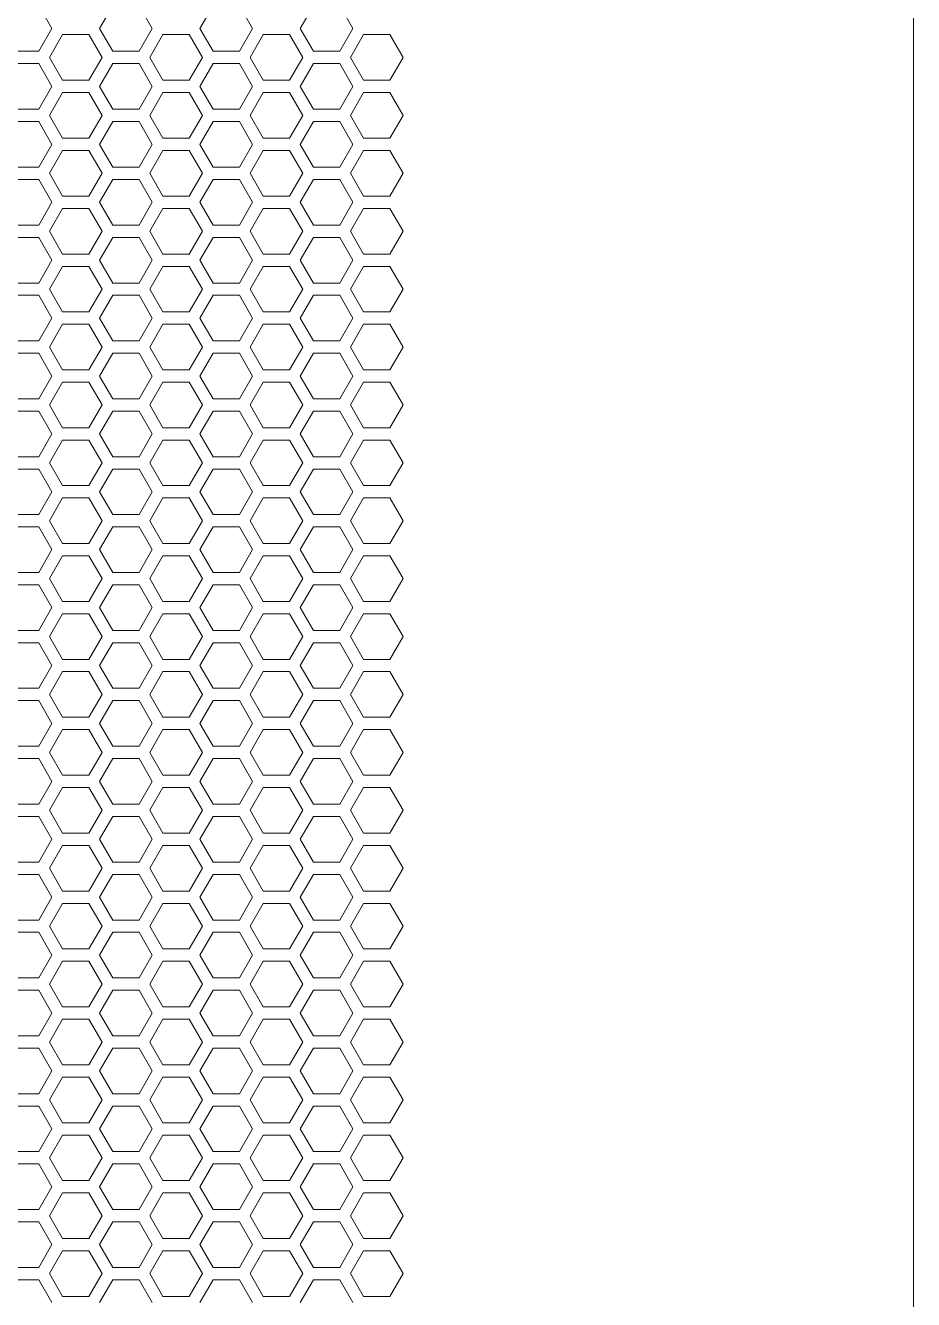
# Model space of a CAD drawing. Header units: millimetres. Extents: x 0 to 140, y -17 to 195.
# Drawn here: x 130.82 to 140, y 62.17 to 75.35 of the extents above; entities that cross this region are included whole.
import ezdxf

# ---------------------------------------------------------------- set-up
doc = ezdxf.new("R2010")
doc.units = ezdxf.units.MM
doc.layers.add('4203-42785_1_0', color=7, linetype='Continuous')
doc.layers.add('Visible (ANSI)', color=7, linetype='Continuous', lineweight=50)

# ---------------------------------------------------------------- blocks, each defined once
blk = doc.blocks.new('a')
at = {"layer": '4203-42785_1_0', "color": 0, "linetype": 'ByBlock', "lineweight": 9}
for p, q in [((1513.752, 403.106), (1513.646, 403.291)), ((1514.246, 403.291), (1514.139, 403.106)), ((1514.566, 403.106), (1514.459, 403.291)), ((1515.059, 403.291), (1514.952, 403.106)), ((1515.379, 403.106), (1515.272, 403.291)), ((1515.872, 403.291), (1515.765, 403.106)), ((1516.192, 403.106), (1516.086, 403.291)), ((1513.646, 402.922), (1513.752, 403.106)), ((1514.139, 403.106), (1514.246, 402.922)), ((1514.459, 402.922), (1514.566, 403.106)), ((1514.952, 403.106), (1515.059, 402.922)), ((1515.272, 402.922), (1515.379, 403.106)), ((1515.765, 403.106), (1515.872, 402.922)), ((1516.086, 402.922), (1516.192, 403.106)), ((1513.839, 403.057), (1513.732, 402.872)), ((1514.052, 403.057), (1513.839, 403.057)), ((1514.159, 402.872), (1514.052, 403.057)), ((1514.652, 403.057), (1514.546, 402.872)), ((1514.866, 403.057), (1514.652, 403.057)), ((1514.972, 402.872), (1514.866, 403.057)), ((1515.465, 403.057), (1515.359, 402.872)), ((1515.679, 403.057), (1515.465, 403.057)), ((1515.786, 402.872), (1515.679, 403.057)), ((1516.279, 403.057), (1516.172, 402.872)), ((1516.492, 403.057), (1516.279, 403.057)), ((1516.599, 402.872), (1516.492, 403.057)), ((1513.432, 402.922), (1513.646, 402.922)), ((1513.732, 402.872), (1513.839, 402.687)), ((1514.052, 402.687), (1514.159, 402.872)), ((1514.246, 402.922), (1514.459, 402.922)), ((1514.546, 402.872), (1514.652, 402.687)), ((1514.866, 402.687), (1514.972, 402.872)), ((1515.059, 402.922), (1515.272, 402.922)), ((1515.359, 402.872), (1515.465, 402.687)), ((1515.679, 402.687), (1515.786, 402.872)), ((1515.872, 402.922), (1516.086, 402.922)), ((1516.172, 402.872), (1516.279, 402.687)), ((1516.492, 402.687), (1516.599, 402.872)), ((1513.646, 402.822), (1513.432, 402.822)), ((1513.752, 402.637), (1513.646, 402.822)), ((1514.246, 402.822), (1514.139, 402.637)), ((1514.459, 402.822), (1514.246, 402.822)), ((1514.566, 402.637), (1514.459, 402.822)), ((1515.059, 402.822), (1514.952, 402.637)), ((1515.272, 402.822), (1515.059, 402.822)), ((1515.379, 402.637), (1515.272, 402.822)), ((1515.872, 402.822), (1515.765, 402.637)), ((1516.086, 402.822), (1515.872, 402.822)), ((1516.192, 402.637), (1516.086, 402.822)), ((1513.839, 402.687), (1514.052, 402.687)), ((1514.652, 402.687), (1514.866, 402.687)), ((1515.465, 402.687), (1515.679, 402.687)), ((1516.279, 402.687), (1516.492, 402.687)), ((1513.646, 402.452), (1513.752, 402.637)), ((1513.839, 402.587), (1513.732, 402.402)), ((1514.052, 402.587), (1513.839, 402.587)), ((1514.159, 402.402), (1514.052, 402.587)), ((1514.139, 402.637), (1514.246, 402.452)), ((1514.459, 402.452), (1514.566, 402.637)), ((1514.652, 402.587), (1514.546, 402.402)), ((1514.866, 402.587), (1514.652, 402.587)), ((1514.972, 402.402), (1514.866, 402.587)), ((1514.952, 402.637), (1515.059, 402.452)), ((1515.272, 402.452), (1515.379, 402.637)), ((1515.465, 402.587), (1515.359, 402.402)), ((1515.679, 402.587), (1515.465, 402.587)), ((1515.786, 402.402), (1515.679, 402.587)), ((1515.765, 402.637), (1515.872, 402.452)), ((1516.086, 402.452), (1516.192, 402.637)), ((1516.279, 402.587), (1516.172, 402.402)), ((1516.492, 402.587), (1516.279, 402.587)), ((1516.599, 402.402), (1516.492, 402.587)), ((1513.432, 402.452), (1513.646, 402.452)), ((1513.646, 402.352), (1513.432, 402.352)), ((1513.752, 402.167), (1513.646, 402.352)), ((1513.732, 402.402), (1513.839, 402.217)), ((1514.052, 402.217), (1514.159, 402.402)), ((1514.246, 402.352), (1514.139, 402.167)), ((1514.246, 402.452), (1514.459, 402.452)), ((1514.459, 402.352), (1514.246, 402.352)), ((1514.566, 402.167), (1514.459, 402.352)), ((1514.546, 402.402), (1514.652, 402.217)), ((1514.866, 402.217), (1514.972, 402.402)), ((1515.059, 402.352), (1514.952, 402.167)), ((1515.059, 402.452), (1515.272, 402.452)), ((1515.272, 402.352), (1515.059, 402.352)), ((1515.379, 402.167), (1515.272, 402.352)), ((1515.359, 402.402), (1515.465, 402.217)), ((1515.679, 402.217), (1515.786, 402.402)), ((1515.872, 402.352), (1515.765, 402.167)), ((1515.872, 402.452), (1516.086, 402.452)), ((1516.086, 402.352), (1515.872, 402.352)), ((1516.192, 402.167), (1516.086, 402.352)), ((1516.172, 402.402), (1516.279, 402.217)), ((1516.492, 402.217), (1516.599, 402.402)), ((1513.646, 401.982), (1513.752, 402.167)), ((1513.839, 402.217), (1514.052, 402.217)), ((1514.139, 402.167), (1514.246, 401.982)), ((1514.459, 401.982), (1514.566, 402.167)), ((1514.652, 402.217), (1514.866, 402.217)), ((1514.952, 402.167), (1515.059, 401.982)), ((1515.272, 401.982), (1515.379, 402.167)), ((1515.465, 402.217), (1515.679, 402.217)), ((1515.765, 402.167), (1515.872, 401.982)), ((1516.086, 401.982), (1516.192, 402.167)), ((1516.279, 402.217), (1516.492, 402.217)), ((1513.839, 402.117), (1513.732, 401.933)), ((1514.052, 402.117), (1513.839, 402.117)), ((1514.159, 401.933), (1514.052, 402.117)), ((1514.652, 402.117), (1514.546, 401.933)), ((1514.866, 402.117), (1514.652, 402.117)), ((1514.972, 401.933), (1514.866, 402.117)), ((1515.465, 402.117), (1515.359, 401.933)), ((1515.679, 402.117), (1515.465, 402.117)), ((1515.786, 401.933), (1515.679, 402.117)), ((1516.279, 402.117), (1516.172, 401.933)), ((1516.492, 402.117), (1516.279, 402.117)), ((1516.599, 401.933), (1516.492, 402.117)), ((1513.432, 401.982), (1513.646, 401.982)), ((1514.246, 401.982), (1514.459, 401.982)), ((1515.059, 401.982), (1515.272, 401.982)), ((1515.872, 401.982), (1516.086, 401.982)), ((1513.646, 401.883), (1513.432, 401.883)), ((1513.752, 401.698), (1513.646, 401.883)), ((1513.732, 401.933), (1513.839, 401.748)), ((1514.052, 401.748), (1514.159, 401.933)), ((1514.246, 401.883), (1514.139, 401.698)), ((1514.459, 401.883), (1514.246, 401.883)), ((1514.566, 401.698), (1514.459, 401.883)), ((1514.546, 401.933), (1514.652, 401.748)), ((1514.866, 401.748), (1514.972, 401.933)), ((1515.059, 401.883), (1514.952, 401.698)), ((1515.272, 401.883), (1515.059, 401.883)), ((1515.379, 401.698), (1515.272, 401.883)), ((1515.359, 401.933), (1515.465, 401.748)), ((1515.679, 401.748), (1515.786, 401.933)), ((1515.872, 401.883), (1515.765, 401.698)), ((1516.086, 401.883), (1515.872, 401.883)), ((1516.192, 401.698), (1516.086, 401.883)), ((1516.172, 401.933), (1516.279, 401.748)), ((1516.492, 401.748), (1516.599, 401.933)), ((1513.839, 401.748), (1514.052, 401.748)), ((1514.652, 401.748), (1514.866, 401.748)), ((1515.465, 401.748), (1515.679, 401.748)), ((1516.279, 401.748), (1516.492, 401.748)), ((1513.646, 401.513), (1513.752, 401.698)), ((1513.839, 401.648), (1513.732, 401.463)), ((1514.052, 401.648), (1513.839, 401.648)), ((1514.159, 401.463), (1514.052, 401.648)), ((1514.139, 401.698), (1514.246, 401.513)), ((1514.459, 401.513), (1514.566, 401.698)), ((1514.652, 401.648), (1514.546, 401.463)), ((1514.866, 401.648), (1514.652, 401.648)), ((1514.972, 401.463), (1514.866, 401.648)), ((1514.952, 401.698), (1515.059, 401.513)), ((1515.272, 401.513), (1515.379, 401.698)), ((1515.465, 401.648), (1515.359, 401.463)), ((1515.679, 401.648), (1515.465, 401.648)), ((1515.786, 401.463), (1515.679, 401.648)), ((1515.765, 401.698), (1515.872, 401.513)), ((1516.086, 401.513), (1516.192, 401.698)), ((1516.279, 401.648), (1516.172, 401.463)), ((1516.492, 401.648), (1516.279, 401.648)), ((1516.599, 401.463), (1516.492, 401.648)), ((1513.432, 401.513), (1513.646, 401.513)), ((1513.732, 401.463), (1513.839, 401.278)), ((1514.052, 401.278), (1514.159, 401.463)), ((1514.246, 401.513), (1514.459, 401.513)), ((1514.546, 401.463), (1514.652, 401.278)), ((1514.866, 401.278), (1514.972, 401.463)), ((1515.059, 401.513), (1515.272, 401.513)), ((1515.359, 401.463), (1515.465, 401.278)), ((1515.679, 401.278), (1515.786, 401.463)), ((1515.872, 401.513), (1516.086, 401.513)), ((1516.172, 401.463), (1516.279, 401.278)), ((1516.492, 401.278), (1516.599, 401.463)), ((1513.646, 401.413), (1513.432, 401.413)), ((1513.752, 401.228), (1513.646, 401.413)), ((1514.246, 401.413), (1514.139, 401.228)), ((1514.459, 401.413), (1514.246, 401.413)), ((1514.566, 401.228), (1514.459, 401.413)), ((1515.059, 401.413), (1514.952, 401.228)), ((1515.272, 401.413), (1515.059, 401.413)), ((1515.379, 401.228), (1515.272, 401.413)), ((1515.872, 401.413), (1515.765, 401.228)), ((1516.086, 401.413), (1515.872, 401.413)), ((1516.192, 401.228), (1516.086, 401.413)), ((1513.646, 401.043), (1513.752, 401.228)), ((1513.839, 401.278), (1514.052, 401.278)), ((1514.139, 401.228), (1514.246, 401.043)), ((1514.459, 401.043), (1514.566, 401.228)), ((1514.652, 401.278), (1514.866, 401.278)), ((1514.952, 401.228), (1515.059, 401.043)), ((1515.272, 401.043), (1515.379, 401.228)), ((1515.465, 401.278), (1515.679, 401.278)), ((1515.765, 401.228), (1515.872, 401.043)), ((1516.086, 401.043), (1516.192, 401.228)), ((1516.279, 401.278), (1516.492, 401.278)), ((1513.839, 401.178), (1513.732, 400.993)), ((1514.052, 401.178), (1513.839, 401.178)), ((1514.159, 400.993), (1514.052, 401.178)), ((1514.652, 401.178), (1514.546, 400.993)), ((1514.866, 401.178), (1514.652, 401.178)), ((1514.972, 400.993), (1514.866, 401.178)), ((1515.465, 401.178), (1515.359, 400.993)), ((1515.679, 401.178), (1515.465, 401.178)), ((1515.786, 400.993), (1515.679, 401.178)), ((1516.279, 401.178), (1516.172, 400.993)), ((1516.492, 401.178), (1516.279, 401.178)), ((1516.599, 400.993), (1516.492, 401.178)), ((1513.432, 401.043), (1513.646, 401.043)), ((1514.246, 401.043), (1514.459, 401.043)), ((1515.059, 401.043), (1515.272, 401.043)), ((1515.872, 401.043), (1516.086, 401.043)), ((1513.646, 400.944), (1513.432, 400.944)), ((1513.752, 400.759), (1513.646, 400.944)), ((1513.732, 400.993), (1513.839, 400.809)), ((1514.052, 400.809), (1514.159, 400.993)), ((1514.246, 400.944), (1514.139, 400.759)), ((1514.459, 400.944), (1514.246, 400.944)), ((1514.566, 400.759), (1514.459, 400.944)), ((1514.546, 400.993), (1514.652, 400.809)), ((1514.866, 400.809), (1514.972, 400.993)), ((1515.059, 400.944), (1514.952, 400.759)), ((1515.272, 400.944), (1515.059, 400.944)), ((1515.379, 400.759), (1515.272, 400.944)), ((1515.359, 400.993), (1515.465, 400.809)), ((1515.679, 400.809), (1515.786, 400.993)), ((1515.872, 400.944), (1515.765, 400.759)), ((1516.086, 400.944), (1515.872, 400.944)), ((1516.192, 400.759), (1516.086, 400.944)), ((1516.172, 400.993), (1516.279, 400.809)), ((1516.492, 400.809), (1516.599, 400.993)), ((1513.839, 400.809), (1514.052, 400.809)), ((1514.652, 400.809), (1514.866, 400.809)), ((1515.465, 400.809), (1515.679, 400.809)), ((1516.279, 400.809), (1516.492, 400.809)), ((1513.646, 400.574), (1513.752, 400.759)), ((1513.839, 400.709), (1513.732, 400.524)), ((1514.052, 400.709), (1513.839, 400.709)), ((1514.159, 400.524), (1514.052, 400.709)), ((1514.139, 400.759), (1514.246, 400.574)), ((1514.459, 400.574), (1514.566, 400.759)), ((1514.652, 400.709), (1514.546, 400.524)), ((1514.866, 400.709), (1514.652, 400.709)), ((1514.972, 400.524), (1514.866, 400.709)), ((1514.952, 400.759), (1515.059, 400.574)), ((1515.272, 400.574), (1515.379, 400.759)), ((1515.465, 400.709), (1515.359, 400.524)), ((1515.679, 400.709), (1515.465, 400.709)), ((1515.786, 400.524), (1515.679, 400.709)), ((1515.765, 400.759), (1515.872, 400.574)), ((1516.086, 400.574), (1516.192, 400.759)), ((1516.279, 400.709), (1516.172, 400.524)), ((1516.492, 400.709), (1516.279, 400.709)), ((1516.599, 400.524), (1516.492, 400.709)), ((1513.432, 400.574), (1513.646, 400.574)), ((1513.732, 400.524), (1513.839, 400.339)), ((1514.052, 400.339), (1514.159, 400.524)), ((1514.246, 400.574), (1514.459, 400.574)), ((1514.546, 400.524), (1514.652, 400.339)), ((1514.866, 400.339), (1514.972, 400.524)), ((1515.059, 400.574), (1515.272, 400.574)), ((1515.359, 400.524), (1515.465, 400.339)), ((1515.679, 400.339), (1515.786, 400.524)), ((1515.872, 400.574), (1516.086, 400.574)), ((1516.172, 400.524), (1516.279, 400.339)), ((1516.492, 400.339), (1516.599, 400.524)), ((1513.646, 400.474), (1513.432, 400.474)), ((1513.752, 400.289), (1513.646, 400.474)), ((1514.246, 400.474), (1514.139, 400.289)), ((1514.459, 400.474), (1514.246, 400.474)), ((1514.566, 400.289), (1514.459, 400.474)), ((1515.059, 400.474), (1514.952, 400.289)), ((1515.272, 400.474), (1515.059, 400.474)), ((1515.379, 400.289), (1515.272, 400.474)), ((1515.872, 400.474), (1515.765, 400.289)), ((1516.086, 400.474), (1515.872, 400.474)), ((1516.192, 400.289), (1516.086, 400.474)), ((1513.646, 400.104), (1513.752, 400.289)), ((1513.839, 400.339), (1514.052, 400.339)), ((1514.139, 400.289), (1514.246, 400.104)), ((1514.459, 400.104), (1514.566, 400.289)), ((1514.652, 400.339), (1514.866, 400.339)), ((1514.952, 400.289), (1515.059, 400.104)), ((1515.272, 400.104), (1515.379, 400.289)), ((1515.465, 400.339), (1515.679, 400.339)), ((1515.765, 400.289), (1515.872, 400.104)), ((1516.086, 400.104), (1516.192, 400.289)), ((1516.279, 400.339), (1516.492, 400.339)), ((1513.839, 400.239), (1513.732, 400.054)), ((1514.052, 400.239), (1513.839, 400.239)), ((1514.159, 400.054), (1514.052, 400.239)), ((1514.652, 400.239), (1514.546, 400.054)), ((1514.866, 400.239), (1514.652, 400.239)), ((1514.972, 400.054), (1514.866, 400.239)), ((1515.465, 400.239), (1515.359, 400.054)), ((1515.679, 400.239), (1515.465, 400.239)), ((1515.786, 400.054), (1515.679, 400.239)), ((1516.279, 400.239), (1516.172, 400.054)), ((1516.492, 400.239), (1516.279, 400.239)), ((1516.599, 400.054), (1516.492, 400.239)), ((1513.432, 400.104), (1513.646, 400.104)), ((1514.246, 400.104), (1514.459, 400.104)), ((1515.059, 400.104), (1515.272, 400.104)), ((1515.872, 400.104), (1516.086, 400.104)), ((1513.646, 400.004), (1513.432, 400.004)), ((1513.752, 399.82), (1513.646, 400.004)), ((1513.732, 400.054), (1513.839, 399.87)), ((1514.052, 399.87), (1514.159, 400.054)), ((1514.246, 400.004), (1514.139, 399.82)), ((1514.459, 400.004), (1514.246, 400.004)), ((1514.566, 399.82), (1514.459, 400.004)), ((1514.546, 400.054), (1514.652, 399.87)), ((1514.866, 399.87), (1514.972, 400.054)), ((1515.059, 400.004), (1514.952, 399.82)), ((1515.272, 400.004), (1515.059, 400.004)), ((1515.379, 399.82), (1515.272, 400.004)), ((1515.359, 400.054), (1515.465, 399.87)), ((1515.679, 399.87), (1515.786, 400.054)), ((1515.872, 400.004), (1515.765, 399.82)), ((1516.086, 400.004), (1515.872, 400.004)), ((1516.192, 399.82), (1516.086, 400.004)), ((1516.172, 400.054), (1516.279, 399.87)), ((1516.492, 399.87), (1516.599, 400.054)), ((1513.646, 399.635), (1513.752, 399.82)), ((1513.839, 399.77), (1513.732, 399.585)), ((1513.839, 399.87), (1514.052, 399.87)), ((1514.052, 399.77), (1513.839, 399.77)), ((1514.159, 399.585), (1514.052, 399.77)), ((1514.139, 399.82), (1514.246, 399.635)), ((1514.459, 399.635), (1514.566, 399.82)), ((1514.652, 399.77), (1514.546, 399.585)), ((1514.652, 399.87), (1514.866, 399.87)), ((1514.866, 399.77), (1514.652, 399.77)), ((1514.972, 399.585), (1514.866, 399.77)), ((1514.952, 399.82), (1515.059, 399.635)), ((1515.272, 399.635), (1515.379, 399.82)), ((1515.465, 399.77), (1515.359, 399.585)), ((1515.465, 399.87), (1515.679, 399.87)), ((1515.679, 399.77), (1515.465, 399.77)), ((1515.786, 399.585), (1515.679, 399.77)), ((1515.765, 399.82), (1515.872, 399.635)), ((1516.086, 399.635), (1516.192, 399.82)), ((1516.279, 399.77), (1516.172, 399.585)), ((1516.279, 399.87), (1516.492, 399.87)), ((1516.492, 399.77), (1516.279, 399.77)), ((1516.599, 399.585), (1516.492, 399.77)), ((1513.432, 399.635), (1513.646, 399.635)), ((1513.732, 399.585), (1513.839, 399.4)), ((1514.052, 399.4), (1514.159, 399.585)), ((1514.246, 399.635), (1514.459, 399.635)), ((1514.546, 399.585), (1514.652, 399.4)), ((1514.866, 399.4), (1514.972, 399.585)), ((1515.059, 399.635), (1515.272, 399.635)), ((1515.359, 399.585), (1515.465, 399.4)), ((1515.679, 399.4), (1515.786, 399.585)), ((1515.872, 399.635), (1516.086, 399.635)), ((1516.172, 399.585), (1516.279, 399.4)), ((1516.492, 399.4), (1516.599, 399.585)), ((1513.646, 399.535), (1513.432, 399.535)), ((1513.752, 399.35), (1513.646, 399.535)), ((1514.246, 399.535), (1514.139, 399.35)), ((1514.459, 399.535), (1514.246, 399.535)), ((1514.566, 399.35), (1514.459, 399.535)), ((1515.059, 399.535), (1514.952, 399.35)), ((1515.272, 399.535), (1515.059, 399.535)), ((1515.379, 399.35), (1515.272, 399.535)), ((1515.872, 399.535), (1515.765, 399.35)), ((1516.086, 399.535), (1515.872, 399.535)), ((1516.192, 399.35), (1516.086, 399.535)), ((1513.839, 399.4), (1514.052, 399.4)), ((1514.652, 399.4), (1514.866, 399.4)), ((1515.465, 399.4), (1515.679, 399.4)), ((1516.279, 399.4), (1516.492, 399.4)), ((1513.646, 399.165), (1513.752, 399.35)), ((1513.839, 399.3), (1513.732, 399.115)), ((1514.052, 399.3), (1513.839, 399.3)), ((1514.159, 399.115), (1514.052, 399.3)), ((1514.139, 399.35), (1514.246, 399.165)), ((1514.459, 399.165), (1514.566, 399.35)), ((1514.652, 399.3), (1514.546, 399.115)), ((1514.866, 399.3), (1514.652, 399.3)), ((1514.972, 399.115), (1514.866, 399.3)), ((1514.952, 399.35), (1515.059, 399.165)), ((1515.272, 399.165), (1515.379, 399.35)), ((1515.465, 399.3), (1515.359, 399.115)), ((1515.679, 399.3), (1515.465, 399.3)), ((1515.786, 399.115), (1515.679, 399.3)), ((1515.765, 399.35), (1515.872, 399.165)), ((1516.086, 399.165), (1516.192, 399.35)), ((1516.279, 399.3), (1516.172, 399.115)), ((1516.492, 399.3), (1516.279, 399.3)), ((1516.599, 399.115), (1516.492, 399.3)), ((1513.432, 399.165), (1513.646, 399.165)), ((1514.246, 399.165), (1514.459, 399.165)), ((1515.059, 399.165), (1515.272, 399.165)), ((1515.872, 399.165), (1516.086, 399.165)), ((1513.646, 399.065), (1513.432, 399.065)), ((1513.752, 398.881), (1513.646, 399.065)), ((1513.732, 399.115), (1513.839, 398.93)), ((1514.052, 398.93), (1514.159, 399.115)), ((1514.246, 399.065), (1514.139, 398.881)), ((1514.459, 399.065), (1514.246, 399.065)), ((1514.566, 398.881), (1514.459, 399.065)), ((1514.546, 399.115), (1514.652, 398.93)), ((1514.866, 398.93), (1514.972, 399.115)), ((1515.059, 399.065), (1514.952, 398.881)), ((1515.272, 399.065), (1515.059, 399.065)), ((1515.379, 398.881), (1515.272, 399.065)), ((1515.359, 399.115), (1515.465, 398.93)), ((1515.679, 398.93), (1515.786, 399.115)), ((1515.872, 399.065), (1515.765, 398.881)), ((1516.086, 399.065), (1515.872, 399.065)), ((1516.192, 398.881), (1516.086, 399.065)), ((1516.172, 399.115), (1516.279, 398.93)), ((1516.492, 398.93), (1516.599, 399.115)), ((1513.646, 398.696), (1513.752, 398.881)), ((1513.839, 398.93), (1514.052, 398.93)), ((1514.139, 398.881), (1514.246, 398.696)), ((1514.459, 398.696), (1514.566, 398.881)), ((1514.652, 398.93), (1514.866, 398.93)), ((1514.952, 398.881), (1515.059, 398.696)), ((1515.272, 398.696), (1515.379, 398.881)), ((1515.465, 398.93), (1515.679, 398.93)), ((1515.765, 398.881), (1515.872, 398.696)), ((1516.086, 398.696), (1516.192, 398.881)), ((1516.279, 398.93), (1516.492, 398.93)), ((1513.839, 398.831), (1513.732, 398.646)), ((1514.052, 398.831), (1513.839, 398.831)), ((1514.159, 398.646), (1514.052, 398.831)), ((1514.652, 398.831), (1514.546, 398.646)), ((1514.866, 398.831), (1514.652, 398.831)), ((1514.972, 398.646), (1514.866, 398.831)), ((1515.465, 398.831), (1515.359, 398.646)), ((1515.679, 398.831), (1515.465, 398.831)), ((1515.786, 398.646), (1515.679, 398.831)), ((1516.279, 398.831), (1516.172, 398.646)), ((1516.492, 398.831), (1516.279, 398.831)), ((1516.599, 398.646), (1516.492, 398.831)), ((1513.432, 398.696), (1513.646, 398.696)), ((1513.732, 398.646), (1513.839, 398.461)), ((1514.052, 398.461), (1514.159, 398.646)), ((1514.246, 398.696), (1514.459, 398.696)), ((1514.546, 398.646), (1514.652, 398.461)), ((1514.866, 398.461), (1514.972, 398.646)), ((1515.059, 398.696), (1515.272, 398.696)), ((1515.359, 398.646), (1515.465, 398.461)), ((1515.679, 398.461), (1515.786, 398.646)), ((1515.872, 398.696), (1516.086, 398.696)), ((1516.172, 398.646), (1516.279, 398.461)), ((1516.492, 398.461), (1516.599, 398.646)), ((1513.646, 398.596), (1513.432, 398.596)), ((1513.752, 398.411), (1513.646, 398.596)), ((1514.246, 398.596), (1514.139, 398.411)), ((1514.459, 398.596), (1514.246, 398.596)), ((1514.566, 398.411), (1514.459, 398.596)), ((1515.059, 398.596), (1514.952, 398.411)), ((1515.272, 398.596), (1515.059, 398.596)), ((1515.379, 398.411), (1515.272, 398.596)), ((1515.872, 398.596), (1515.765, 398.411)), ((1516.086, 398.596), (1515.872, 398.596)), ((1516.192, 398.411), (1516.086, 398.596)), ((1513.839, 398.461), (1514.052, 398.461)), ((1514.652, 398.461), (1514.866, 398.461)), ((1515.465, 398.461), (1515.679, 398.461)), ((1516.279, 398.461), (1516.492, 398.461)), ((1513.646, 398.226), (1513.752, 398.411)), ((1513.839, 398.361), (1513.732, 398.176)), ((1514.052, 398.361), (1513.839, 398.361)), ((1514.159, 398.176), (1514.052, 398.361)), ((1514.139, 398.411), (1514.246, 398.226)), ((1514.459, 398.226), (1514.566, 398.411)), ((1514.652, 398.361), (1514.546, 398.176)), ((1514.866, 398.361), (1514.652, 398.361)), ((1514.972, 398.176), (1514.866, 398.361)), ((1514.952, 398.411), (1515.059, 398.226)), ((1515.272, 398.226), (1515.379, 398.411)), ((1515.465, 398.361), (1515.359, 398.176)), ((1515.679, 398.361), (1515.465, 398.361)), ((1515.786, 398.176), (1515.679, 398.361)), ((1515.765, 398.411), (1515.872, 398.226)), ((1516.086, 398.226), (1516.192, 398.411)), ((1516.279, 398.361), (1516.172, 398.176)), ((1516.492, 398.361), (1516.279, 398.361)), ((1516.599, 398.176), (1516.492, 398.361)), ((1513.432, 398.226), (1513.646, 398.226)), ((1514.246, 398.226), (1514.459, 398.226)), ((1515.059, 398.226), (1515.272, 398.226)), ((1515.872, 398.226), (1516.086, 398.226)), ((1513.646, 398.126), (1513.432, 398.126)), ((1513.752, 397.941), (1513.646, 398.126)), ((1513.732, 398.176), (1513.839, 397.991)), ((1514.052, 397.991), (1514.159, 398.176)), ((1514.246, 398.126), (1514.139, 397.941)), ((1514.459, 398.126), (1514.246, 398.126)), ((1514.566, 397.941), (1514.459, 398.126)), ((1514.546, 398.176), (1514.652, 397.991)), ((1514.866, 397.991), (1514.972, 398.176)), ((1515.059, 398.126), (1514.952, 397.941)), ((1515.272, 398.126), (1515.059, 398.126)), ((1515.379, 397.941), (1515.272, 398.126)), ((1515.359, 398.176), (1515.465, 397.991)), ((1515.679, 397.991), (1515.786, 398.176)), ((1515.872, 398.126), (1515.765, 397.941)), ((1516.086, 398.126), (1515.872, 398.126)), ((1516.192, 397.941), (1516.086, 398.126)), ((1516.172, 398.176), (1516.279, 397.991)), ((1516.492, 397.991), (1516.599, 398.176)), ((1513.646, 397.757), (1513.752, 397.941)), ((1513.839, 397.991), (1514.052, 397.991)), ((1514.139, 397.941), (1514.246, 397.757)), ((1514.459, 397.757), (1514.566, 397.941)), ((1514.652, 397.991), (1514.866, 397.991)), ((1514.952, 397.941), (1515.059, 397.757)), ((1515.272, 397.757), (1515.379, 397.941)), ((1515.465, 397.991), (1515.679, 397.991)), ((1515.765, 397.941), (1515.872, 397.757)), ((1516.086, 397.757), (1516.192, 397.941)), ((1516.279, 397.991), (1516.492, 397.991)), ((1513.839, 397.892), (1513.732, 397.707)), ((1514.052, 397.892), (1513.839, 397.892)), ((1514.159, 397.707), (1514.052, 397.892)), ((1514.652, 397.892), (1514.546, 397.707)), ((1514.866, 397.892), (1514.652, 397.892)), ((1514.972, 397.707), (1514.866, 397.892)), ((1515.465, 397.892), (1515.359, 397.707)), ((1515.679, 397.892), (1515.465, 397.892)), ((1515.786, 397.707), (1515.679, 397.892)), ((1516.279, 397.892), (1516.172, 397.707)), ((1516.492, 397.892), (1516.279, 397.892)), ((1516.599, 397.707), (1516.492, 397.892)), ((1513.432, 397.757), (1513.646, 397.757)), ((1513.732, 397.707), (1513.839, 397.522)), ((1514.052, 397.522), (1514.159, 397.707)), ((1514.246, 397.757), (1514.459, 397.757)), ((1514.546, 397.707), (1514.652, 397.522)), ((1514.866, 397.522), (1514.972, 397.707)), ((1515.059, 397.757), (1515.272, 397.757)), ((1515.359, 397.707), (1515.465, 397.522)), ((1515.679, 397.522), (1515.786, 397.707)), ((1515.872, 397.757), (1516.086, 397.757)), ((1516.172, 397.707), (1516.279, 397.522)), ((1516.492, 397.522), (1516.599, 397.707)), ((1513.646, 397.657), (1513.432, 397.657)), ((1513.752, 397.472), (1513.646, 397.657)), ((1514.246, 397.657), (1514.139, 397.472)), ((1514.459, 397.657), (1514.246, 397.657)), ((1514.566, 397.472), (1514.459, 397.657)), ((1515.059, 397.657), (1514.952, 397.472)), ((1515.272, 397.657), (1515.059, 397.657)), ((1515.379, 397.472), (1515.272, 397.657)), ((1515.872, 397.657), (1515.765, 397.472)), ((1516.086, 397.657), (1515.872, 397.657)), ((1516.192, 397.472), (1516.086, 397.657)), ((1513.839, 397.522), (1514.052, 397.522)), ((1514.652, 397.522), (1514.866, 397.522)), ((1515.465, 397.522), (1515.679, 397.522)), ((1516.279, 397.522), (1516.492, 397.522)), ((1513.646, 397.287), (1513.752, 397.472)), ((1513.839, 397.422), (1513.732, 397.237)), ((1514.052, 397.422), (1513.839, 397.422)), ((1514.159, 397.237), (1514.052, 397.422)), ((1514.139, 397.472), (1514.246, 397.287)), ((1514.459, 397.287), (1514.566, 397.472)), ((1514.652, 397.422), (1514.546, 397.237)), ((1514.866, 397.422), (1514.652, 397.422)), ((1514.972, 397.237), (1514.866, 397.422)), ((1514.952, 397.472), (1515.059, 397.287)), ((1515.272, 397.287), (1515.379, 397.472)), ((1515.465, 397.422), (1515.359, 397.237)), ((1515.679, 397.422), (1515.465, 397.422)), ((1515.786, 397.237), (1515.679, 397.422)), ((1515.765, 397.472), (1515.872, 397.287)), ((1516.086, 397.287), (1516.192, 397.472)), ((1516.279, 397.422), (1516.172, 397.237)), ((1516.492, 397.422), (1516.279, 397.422)), ((1516.599, 397.237), (1516.492, 397.422)), ((1513.432, 397.287), (1513.646, 397.287)), ((1513.646, 397.187), (1513.432, 397.187)), ((1513.752, 397.002), (1513.646, 397.187)), ((1513.732, 397.237), (1513.839, 397.052)), ((1514.052, 397.052), (1514.159, 397.237)), ((1514.246, 397.187), (1514.139, 397.002)), ((1514.246, 397.287), (1514.459, 397.287)), ((1514.459, 397.187), (1514.246, 397.187)), ((1514.566, 397.002), (1514.459, 397.187)), ((1514.546, 397.237), (1514.652, 397.052)), ((1514.866, 397.052), (1514.972, 397.237)), ((1515.059, 397.187), (1514.952, 397.002)), ((1515.059, 397.287), (1515.272, 397.287)), ((1515.272, 397.187), (1515.059, 397.187)), ((1515.379, 397.002), (1515.272, 397.187)), ((1515.359, 397.237), (1515.465, 397.052)), ((1515.679, 397.052), (1515.786, 397.237)), ((1515.872, 397.187), (1515.765, 397.002)), ((1515.872, 397.287), (1516.086, 397.287)), ((1516.086, 397.187), (1515.872, 397.187)), ((1516.192, 397.002), (1516.086, 397.187)), ((1516.172, 397.237), (1516.279, 397.052)), ((1516.492, 397.052), (1516.599, 397.237)), ((1513.646, 396.818), (1513.752, 397.002)), ((1513.839, 397.052), (1514.052, 397.052)), ((1514.139, 397.002), (1514.246, 396.818)), ((1514.459, 396.818), (1514.566, 397.002)), ((1514.652, 397.052), (1514.866, 397.052)), ((1514.952, 397.002), (1515.059, 396.818)), ((1515.272, 396.818), (1515.379, 397.002)), ((1515.465, 397.052), (1515.679, 397.052)), ((1515.765, 397.002), (1515.872, 396.818)), ((1516.086, 396.818), (1516.192, 397.002)), ((1516.279, 397.052), (1516.492, 397.052)), ((1513.839, 396.952), (1513.732, 396.768)), ((1514.052, 396.952), (1513.839, 396.952)), ((1514.159, 396.768), (1514.052, 396.952)), ((1514.652, 396.952), (1514.546, 396.768)), ((1514.866, 396.952), (1514.652, 396.952)), ((1514.972, 396.768), (1514.866, 396.952)), ((1515.465, 396.952), (1515.359, 396.768)), ((1515.679, 396.952), (1515.465, 396.952)), ((1515.786, 396.768), (1515.679, 396.952)), ((1516.279, 396.952), (1516.172, 396.768)), ((1516.492, 396.952), (1516.279, 396.952)), ((1516.599, 396.768), (1516.492, 396.952)), ((1513.432, 396.818), (1513.646, 396.818)), ((1514.246, 396.818), (1514.459, 396.818)), ((1515.059, 396.818), (1515.272, 396.818)), ((1515.872, 396.818), (1516.086, 396.818)), ((1513.646, 396.718), (1513.432, 396.718)), ((1513.752, 396.533), (1513.646, 396.718)), ((1513.732, 396.768), (1513.839, 396.583)), ((1514.052, 396.583), (1514.159, 396.768)), ((1514.246, 396.718), (1514.139, 396.533)), ((1514.459, 396.718), (1514.246, 396.718)), ((1514.566, 396.533), (1514.459, 396.718)), ((1514.546, 396.768), (1514.652, 396.583)), ((1514.866, 396.583), (1514.972, 396.768)), ((1515.059, 396.718), (1514.952, 396.533)), ((1515.272, 396.718), (1515.059, 396.718)), ((1515.379, 396.533), (1515.272, 396.718)), ((1515.359, 396.768), (1515.465, 396.583)), ((1515.679, 396.583), (1515.786, 396.768)), ((1515.872, 396.718), (1515.765, 396.533)), ((1516.086, 396.718), (1515.872, 396.718)), ((1516.192, 396.533), (1516.086, 396.718)), ((1516.172, 396.768), (1516.279, 396.583)), ((1516.492, 396.583), (1516.599, 396.768)), ((1513.839, 396.583), (1514.052, 396.583)), ((1514.652, 396.583), (1514.866, 396.583)), ((1515.465, 396.583), (1515.679, 396.583)), ((1516.279, 396.583), (1516.492, 396.583)), ((1513.646, 396.348), (1513.752, 396.533)), ((1513.839, 396.483), (1513.732, 396.298)), ((1514.052, 396.483), (1513.839, 396.483)), ((1514.159, 396.298), (1514.052, 396.483)), ((1514.139, 396.533), (1514.246, 396.348)), ((1514.459, 396.348), (1514.566, 396.533)), ((1514.652, 396.483), (1514.546, 396.298)), ((1514.866, 396.483), (1514.652, 396.483)), ((1514.972, 396.298), (1514.866, 396.483)), ((1514.952, 396.533), (1515.059, 396.348)), ((1515.272, 396.348), (1515.379, 396.533)), ((1515.465, 396.483), (1515.359, 396.298)), ((1515.679, 396.483), (1515.465, 396.483)), ((1515.786, 396.298), (1515.679, 396.483)), ((1515.765, 396.533), (1515.872, 396.348)), ((1516.086, 396.348), (1516.192, 396.533)), ((1516.279, 396.483), (1516.172, 396.298)), ((1516.492, 396.483), (1516.279, 396.483)), ((1516.599, 396.298), (1516.492, 396.483)), ((1513.432, 396.348), (1513.646, 396.348)), ((1513.732, 396.298), (1513.839, 396.113)), ((1514.052, 396.113), (1514.159, 396.298)), ((1514.246, 396.348), (1514.459, 396.348)), ((1514.546, 396.298), (1514.652, 396.113)), ((1514.866, 396.113), (1514.972, 396.298)), ((1515.059, 396.348), (1515.272, 396.348)), ((1515.359, 396.298), (1515.465, 396.113)), ((1515.679, 396.113), (1515.786, 396.298)), ((1515.872, 396.348), (1516.086, 396.348)), ((1516.172, 396.298), (1516.279, 396.113)), ((1516.492, 396.113), (1516.599, 396.298)), ((1513.646, 396.248), (1513.432, 396.248)), ((1513.752, 396.063), (1513.646, 396.248)), ((1514.246, 396.248), (1514.139, 396.063)), ((1514.459, 396.248), (1514.246, 396.248)), ((1514.566, 396.063), (1514.459, 396.248)), ((1515.059, 396.248), (1514.952, 396.063)), ((1515.272, 396.248), (1515.059, 396.248)), ((1515.379, 396.063), (1515.272, 396.248)), ((1515.872, 396.248), (1515.765, 396.063)), ((1516.086, 396.248), (1515.872, 396.248)), ((1516.192, 396.063), (1516.086, 396.248)), ((1513.646, 395.878), (1513.752, 396.063)), ((1513.839, 396.113), (1514.052, 396.113)), ((1514.139, 396.063), (1514.246, 395.878)), ((1514.459, 395.878), (1514.566, 396.063)), ((1514.652, 396.113), (1514.866, 396.113)), ((1514.952, 396.063), (1515.059, 395.878)), ((1515.272, 395.878), (1515.379, 396.063)), ((1515.465, 396.113), (1515.679, 396.113)), ((1515.765, 396.063), (1515.872, 395.878)), ((1516.086, 395.878), (1516.192, 396.063)), ((1516.279, 396.113), (1516.492, 396.113)), ((1513.839, 396.013), (1513.732, 395.829)), ((1514.052, 396.013), (1513.839, 396.013)), ((1514.159, 395.829), (1514.052, 396.013)), ((1514.652, 396.013), (1514.546, 395.829)), ((1514.866, 396.013), (1514.652, 396.013)), ((1514.972, 395.829), (1514.866, 396.013)), ((1515.465, 396.013), (1515.359, 395.829)), ((1515.679, 396.013), (1515.465, 396.013)), ((1515.786, 395.829), (1515.679, 396.013)), ((1516.279, 396.013), (1516.172, 395.829)), ((1516.492, 396.013), (1516.279, 396.013)), ((1516.599, 395.829), (1516.492, 396.013)), ((1513.432, 395.878), (1513.646, 395.878)), ((1514.246, 395.878), (1514.459, 395.878)), ((1515.059, 395.878), (1515.272, 395.878)), ((1515.872, 395.878), (1516.086, 395.878)), ((1513.646, 395.779), (1513.432, 395.779)), ((1513.752, 395.594), (1513.646, 395.779)), ((1513.732, 395.829), (1513.839, 395.644)), ((1514.052, 395.644), (1514.159, 395.829)), ((1514.246, 395.779), (1514.139, 395.594)), ((1514.459, 395.779), (1514.246, 395.779)), ((1514.566, 395.594), (1514.459, 395.779)), ((1514.546, 395.829), (1514.652, 395.644)), ((1514.866, 395.644), (1514.972, 395.829)), ((1515.059, 395.779), (1514.952, 395.594)), ((1515.272, 395.779), (1515.059, 395.779)), ((1515.379, 395.594), (1515.272, 395.779)), ((1515.359, 395.829), (1515.465, 395.644)), ((1515.679, 395.644), (1515.786, 395.829)), ((1515.872, 395.779), (1515.765, 395.594)), ((1516.086, 395.779), (1515.872, 395.779)), ((1516.192, 395.594), (1516.086, 395.779)), ((1516.172, 395.829), (1516.279, 395.644)), ((1516.492, 395.644), (1516.599, 395.829)), ((1513.839, 395.644), (1514.052, 395.644)), ((1514.652, 395.644), (1514.866, 395.644)), ((1515.465, 395.644), (1515.679, 395.644)), ((1516.279, 395.644), (1516.492, 395.644)), ((1513.646, 395.409), (1513.752, 395.594)), ((1513.839, 395.544), (1513.732, 395.359)), ((1514.052, 395.544), (1513.839, 395.544)), ((1514.159, 395.359), (1514.052, 395.544)), ((1514.139, 395.594), (1514.246, 395.409)), ((1514.459, 395.409), (1514.566, 395.594)), ((1514.652, 395.544), (1514.546, 395.359)), ((1514.866, 395.544), (1514.652, 395.544)), ((1514.972, 395.359), (1514.866, 395.544)), ((1514.952, 395.594), (1515.059, 395.409)), ((1515.272, 395.409), (1515.379, 395.594)), ((1515.465, 395.544), (1515.359, 395.359)), ((1515.679, 395.544), (1515.465, 395.544)), ((1515.786, 395.359), (1515.679, 395.544)), ((1515.765, 395.594), (1515.872, 395.409)), ((1516.086, 395.409), (1516.192, 395.594)), ((1516.279, 395.544), (1516.172, 395.359)), ((1516.492, 395.544), (1516.279, 395.544)), ((1516.599, 395.359), (1516.492, 395.544)), ((1513.432, 395.409), (1513.646, 395.409)), ((1513.732, 395.359), (1513.839, 395.174)), ((1514.052, 395.174), (1514.159, 395.359)), ((1514.246, 395.409), (1514.459, 395.409)), ((1514.546, 395.359), (1514.652, 395.174)), ((1514.866, 395.174), (1514.972, 395.359)), ((1515.059, 395.409), (1515.272, 395.409)), ((1515.359, 395.359), (1515.465, 395.174)), ((1515.679, 395.174), (1515.786, 395.359)), ((1515.872, 395.409), (1516.086, 395.409)), ((1516.172, 395.359), (1516.279, 395.174)), ((1516.492, 395.174), (1516.599, 395.359)), ((1513.646, 395.309), (1513.432, 395.309)), ((1513.752, 395.124), (1513.646, 395.309)), ((1514.246, 395.309), (1514.139, 395.124)), ((1514.459, 395.309), (1514.246, 395.309)), ((1514.566, 395.124), (1514.459, 395.309)), ((1515.059, 395.309), (1514.952, 395.124)), ((1515.272, 395.309), (1515.059, 395.309)), ((1515.379, 395.124), (1515.272, 395.309)), ((1515.872, 395.309), (1515.765, 395.124)), ((1516.086, 395.309), (1515.872, 395.309)), ((1516.192, 395.124), (1516.086, 395.309)), ((1513.646, 394.939), (1513.752, 395.124)), ((1513.839, 395.174), (1514.052, 395.174)), ((1514.139, 395.124), (1514.246, 394.939)), ((1514.459, 394.939), (1514.566, 395.124)), ((1514.652, 395.174), (1514.866, 395.174)), ((1514.952, 395.124), (1515.059, 394.939)), ((1515.272, 394.939), (1515.379, 395.124)), ((1515.465, 395.174), (1515.679, 395.174)), ((1515.765, 395.124), (1515.872, 394.939)), ((1516.086, 394.939), (1516.192, 395.124)), ((1516.279, 395.174), (1516.492, 395.174)), ((1513.839, 395.074), (1513.732, 394.889)), ((1514.052, 395.074), (1513.839, 395.074)), ((1514.159, 394.889), (1514.052, 395.074)), ((1514.652, 395.074), (1514.546, 394.889)), ((1514.866, 395.074), (1514.652, 395.074)), ((1514.972, 394.889), (1514.866, 395.074)), ((1515.465, 395.074), (1515.359, 394.889)), ((1515.679, 395.074), (1515.465, 395.074)), ((1515.786, 394.889), (1515.679, 395.074)), ((1516.279, 395.074), (1516.172, 394.889)), ((1516.492, 395.074), (1516.279, 395.074)), ((1516.599, 394.889), (1516.492, 395.074)), ((1513.432, 394.939), (1513.646, 394.939)), ((1514.246, 394.939), (1514.459, 394.939)), ((1515.059, 394.939), (1515.272, 394.939)), ((1515.872, 394.939), (1516.086, 394.939)), ((1513.646, 394.84), (1513.432, 394.84)), ((1513.752, 394.655), (1513.646, 394.84)), ((1513.732, 394.889), (1513.839, 394.705)), ((1514.052, 394.705), (1514.159, 394.889)), ((1514.246, 394.84), (1514.139, 394.655)), ((1514.459, 394.84), (1514.246, 394.84)), ((1514.566, 394.655), (1514.459, 394.84)), ((1514.546, 394.889), (1514.652, 394.705)), ((1514.866, 394.705), (1514.972, 394.889)), ((1515.059, 394.84), (1514.952, 394.655)), ((1515.272, 394.84), (1515.059, 394.84)), ((1515.379, 394.655), (1515.272, 394.84)), ((1515.359, 394.889), (1515.465, 394.705)), ((1515.679, 394.705), (1515.786, 394.889)), ((1515.872, 394.84), (1515.765, 394.655)), ((1516.086, 394.84), (1515.872, 394.84)), ((1516.192, 394.655), (1516.086, 394.84)), ((1516.172, 394.889), (1516.279, 394.705)), ((1516.492, 394.705), (1516.599, 394.889)), ((1513.646, 394.47), (1513.752, 394.655)), ((1513.839, 394.605), (1513.732, 394.42)), ((1513.839, 394.705), (1514.052, 394.705)), ((1514.052, 394.605), (1513.839, 394.605)), ((1514.159, 394.42), (1514.052, 394.605)), ((1514.139, 394.655), (1514.246, 394.47)), ((1514.459, 394.47), (1514.566, 394.655)), ((1514.652, 394.605), (1514.546, 394.42)), ((1514.652, 394.705), (1514.866, 394.705)), ((1514.866, 394.605), (1514.652, 394.605)), ((1514.972, 394.42), (1514.866, 394.605)), ((1514.952, 394.655), (1515.059, 394.47)), ((1515.272, 394.47), (1515.379, 394.655)), ((1515.465, 394.605), (1515.359, 394.42)), ((1515.465, 394.705), (1515.679, 394.705)), ((1515.679, 394.605), (1515.465, 394.605)), ((1515.786, 394.42), (1515.679, 394.605)), ((1515.765, 394.655), (1515.872, 394.47)), ((1516.086, 394.47), (1516.192, 394.655)), ((1516.279, 394.605), (1516.172, 394.42)), ((1516.279, 394.705), (1516.492, 394.705)), ((1516.492, 394.605), (1516.279, 394.605)), ((1516.599, 394.42), (1516.492, 394.605)), ((1513.432, 394.47), (1513.646, 394.47)), ((1513.732, 394.42), (1513.839, 394.235)), ((1514.052, 394.235), (1514.159, 394.42)), ((1514.246, 394.47), (1514.459, 394.47)), ((1514.546, 394.42), (1514.652, 394.235)), ((1514.866, 394.235), (1514.972, 394.42)), ((1515.059, 394.47), (1515.272, 394.47)), ((1515.359, 394.42), (1515.465, 394.235)), ((1515.679, 394.235), (1515.786, 394.42)), ((1515.872, 394.47), (1516.086, 394.47)), ((1516.172, 394.42), (1516.279, 394.235)), ((1516.492, 394.235), (1516.599, 394.42)), ((1513.646, 394.37), (1513.432, 394.37)), ((1513.752, 394.185), (1513.646, 394.37)), ((1514.246, 394.37), (1514.139, 394.185)), ((1514.459, 394.37), (1514.246, 394.37)), ((1514.566, 394.185), (1514.459, 394.37)), ((1515.059, 394.37), (1514.952, 394.185)), ((1515.272, 394.37), (1515.059, 394.37)), ((1515.379, 394.185), (1515.272, 394.37)), ((1515.872, 394.37), (1515.765, 394.185)), ((1516.086, 394.37), (1515.872, 394.37)), ((1516.192, 394.185), (1516.086, 394.37)), ((1513.839, 394.235), (1514.052, 394.235)), ((1514.652, 394.235), (1514.866, 394.235)), ((1515.465, 394.235), (1515.679, 394.235)), ((1516.279, 394.235), (1516.492, 394.235)), ((1513.646, 394), (1513.752, 394.185)), ((1513.839, 394.135), (1513.732, 393.95)), ((1514.052, 394.135), (1513.839, 394.135)), ((1514.159, 393.95), (1514.052, 394.135)), ((1514.139, 394.185), (1514.246, 394)), ((1514.459, 394), (1514.566, 394.185)), ((1514.652, 394.135), (1514.546, 393.95)), ((1514.866, 394.135), (1514.652, 394.135)), ((1514.972, 393.95), (1514.866, 394.135)), ((1514.952, 394.185), (1515.059, 394)), ((1515.272, 394), (1515.379, 394.185)), ((1515.465, 394.135), (1515.359, 393.95)), ((1515.679, 394.135), (1515.465, 394.135)), ((1515.786, 393.95), (1515.679, 394.135)), ((1515.765, 394.185), (1515.872, 394)), ((1516.086, 394), (1516.192, 394.185)), ((1516.279, 394.135), (1516.172, 393.95)), ((1516.492, 394.135), (1516.279, 394.135)), ((1516.599, 393.95), (1516.492, 394.135)), ((1513.432, 394), (1513.646, 394)), ((1514.246, 394), (1514.459, 394)), ((1515.059, 394), (1515.272, 394)), ((1515.872, 394), (1516.086, 394)), ((1513.646, 393.9), (1513.432, 393.9)), ((1513.752, 393.716), (1513.646, 393.9)), ((1513.732, 393.95), (1513.839, 393.765)), ((1514.052, 393.765), (1514.159, 393.95)), ((1514.246, 393.9), (1514.139, 393.716)), ((1514.459, 393.9), (1514.246, 393.9)), ((1514.566, 393.716), (1514.459, 393.9)), ((1514.546, 393.95), (1514.652, 393.765)), ((1514.866, 393.765), (1514.972, 393.95)), ((1515.059, 393.9), (1514.952, 393.716)), ((1515.272, 393.9), (1515.059, 393.9)), ((1515.379, 393.716), (1515.272, 393.9)), ((1515.359, 393.95), (1515.465, 393.765)), ((1515.679, 393.765), (1515.786, 393.95)), ((1515.872, 393.9), (1515.765, 393.716)), ((1516.086, 393.9), (1515.872, 393.9)), ((1516.192, 393.716), (1516.086, 393.9)), ((1516.172, 393.95), (1516.279, 393.765)), ((1516.492, 393.765), (1516.599, 393.95)), ((1513.646, 393.531), (1513.752, 393.716)), ((1513.839, 393.765), (1514.052, 393.765)), ((1514.139, 393.716), (1514.246, 393.531)), ((1514.459, 393.531), (1514.566, 393.716)), ((1514.652, 393.765), (1514.866, 393.765)), ((1514.952, 393.716), (1515.059, 393.531)), ((1515.272, 393.531), (1515.379, 393.716)), ((1515.465, 393.765), (1515.679, 393.765)), ((1515.765, 393.716), (1515.872, 393.531)), ((1516.086, 393.531), (1516.192, 393.716)), ((1516.279, 393.765), (1516.492, 393.765)), ((1513.839, 393.666), (1513.732, 393.481)), ((1514.052, 393.666), (1513.839, 393.666)), ((1514.159, 393.481), (1514.052, 393.666)), ((1514.652, 393.666), (1514.546, 393.481)), ((1514.866, 393.666), (1514.652, 393.666)), ((1514.972, 393.481), (1514.866, 393.666)), ((1515.465, 393.666), (1515.359, 393.481)), ((1515.679, 393.666), (1515.465, 393.666)), ((1515.786, 393.481), (1515.679, 393.666)), ((1516.279, 393.666), (1516.172, 393.481)), ((1516.492, 393.666), (1516.279, 393.666)), ((1516.599, 393.481), (1516.492, 393.666)), ((1513.432, 393.531), (1513.646, 393.531)), ((1513.732, 393.481), (1513.839, 393.296)), ((1514.052, 393.296), (1514.159, 393.481)), ((1514.246, 393.531), (1514.459, 393.531)), ((1514.546, 393.481), (1514.652, 393.296)), ((1514.866, 393.296), (1514.972, 393.481)), ((1515.059, 393.531), (1515.272, 393.531)), ((1515.359, 393.481), (1515.465, 393.296)), ((1515.679, 393.296), (1515.786, 393.481)), ((1515.872, 393.531), (1516.086, 393.531)), ((1516.172, 393.481), (1516.279, 393.296)), ((1516.492, 393.296), (1516.599, 393.481)), ((1513.646, 393.431), (1513.432, 393.431)), ((1513.752, 393.246), (1513.646, 393.431)), ((1514.246, 393.431), (1514.139, 393.246)), ((1514.459, 393.431), (1514.246, 393.431)), ((1514.566, 393.246), (1514.459, 393.431)), ((1515.059, 393.431), (1514.952, 393.246)), ((1515.272, 393.431), (1515.059, 393.431)), ((1515.379, 393.246), (1515.272, 393.431)), ((1515.872, 393.431), (1515.765, 393.246)), ((1516.086, 393.431), (1515.872, 393.431)), ((1516.192, 393.246), (1516.086, 393.431)), ((1513.839, 393.296), (1514.052, 393.296)), ((1514.652, 393.296), (1514.866, 393.296)), ((1515.465, 393.296), (1515.679, 393.296)), ((1516.279, 393.296), (1516.492, 393.296)), ((1513.646, 393.061), (1513.752, 393.246)), ((1513.839, 393.196), (1513.732, 393.011)), ((1514.052, 393.196), (1513.839, 393.196)), ((1514.159, 393.011), (1514.052, 393.196)), ((1514.139, 393.246), (1514.246, 393.061)), ((1514.459, 393.061), (1514.566, 393.246)), ((1514.652, 393.196), (1514.546, 393.011)), ((1514.866, 393.196), (1514.652, 393.196)), ((1514.972, 393.011), (1514.866, 393.196)), ((1514.952, 393.246), (1515.059, 393.061)), ((1515.272, 393.061), (1515.379, 393.246)), ((1515.465, 393.196), (1515.359, 393.011)), ((1515.679, 393.196), (1515.465, 393.196)), ((1515.786, 393.011), (1515.679, 393.196)), ((1515.765, 393.246), (1515.872, 393.061)), ((1516.086, 393.061), (1516.192, 393.246)), ((1516.279, 393.196), (1516.172, 393.011)), ((1516.492, 393.196), (1516.279, 393.196)), ((1516.599, 393.011), (1516.492, 393.196)), ((1513.432, 393.061), (1513.646, 393.061)), ((1514.246, 393.061), (1514.459, 393.061)), ((1515.059, 393.061), (1515.272, 393.061)), ((1515.872, 393.061), (1516.086, 393.061)), ((1513.646, 392.961), (1513.432, 392.961)), ((1513.752, 392.776), (1513.646, 392.961)), ((1513.732, 393.011), (1513.839, 392.826)), ((1514.052, 392.826), (1514.159, 393.011)), ((1514.246, 392.961), (1514.139, 392.776)), ((1514.459, 392.961), (1514.246, 392.961)), ((1514.566, 392.776), (1514.459, 392.961)), ((1514.546, 393.011), (1514.652, 392.826)), ((1514.866, 392.826), (1514.972, 393.011)), ((1515.059, 392.961), (1514.952, 392.776)), ((1515.272, 392.961), (1515.059, 392.961)), ((1515.379, 392.776), (1515.272, 392.961)), ((1515.359, 393.011), (1515.465, 392.826)), ((1515.679, 392.826), (1515.786, 393.011)), ((1515.872, 392.961), (1515.765, 392.776)), ((1516.086, 392.961), (1515.872, 392.961)), ((1516.192, 392.776), (1516.086, 392.961)), ((1516.172, 393.011), (1516.279, 392.826)), ((1516.492, 392.826), (1516.599, 393.011)), ((1513.839, 392.826), (1514.052, 392.826)), ((1514.652, 392.826), (1514.866, 392.826)), ((1515.465, 392.826), (1515.679, 392.826)), ((1516.279, 392.826), (1516.492, 392.826))]:
    blk.add_line(p, q, dxfattribs=at)

msp = doc.modelspace()

# ---------------------------------------------------------------- linework, layer by layer
at = {"lineweight": 15}
msp.add_line((139.997, 0), (139.997, 194.996), dxfattribs=at)
msp.add_line((139.997, 0), (139.997, 194.996), dxfattribs=at)
msp.add_line((139.997, 0), (139.997, 194.996), dxfattribs=at)
msp.add_line((139.997, 0), (139.997, 194.996), dxfattribs=at)
msp.add_line((139.997, 0), (139.997, 194.996), dxfattribs=at)
at = {"layer": 'Visible (ANSI)', "color": 0, "linetype": 'ByBlock', "lineweight": 15}
msp.add_line((139.997, 193.322), (139.997, 0), dxfattribs=at)
msp.add_line((139.997, 193.322), (139.997, 0), dxfattribs=at)
msp.add_line((139.997, 193.322), (139.997, 0), dxfattribs=at)
msp.add_line((139.997, 193.322), (139.997, 0), dxfattribs=at)

# ---------------------------------------------------------------- block references
at = {"lineweight": 15, "xscale": 1.275468447124703, "yscale": 1.275468447124703, "zscale": 1.275468447124703}
msp.add_blockref('a', (-1799.653, -438.836), dxfattribs=at)

doc.saveas('drawing.dxf')
